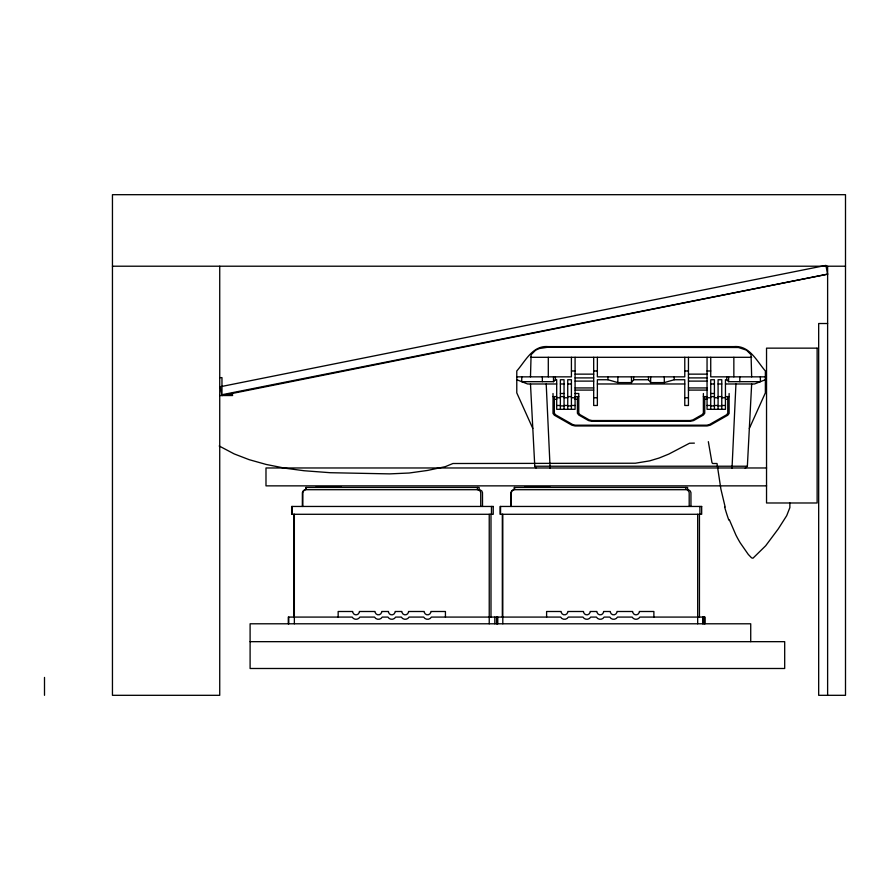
<?xml version="1.0" encoding="UTF-8"?>
<svg xmlns="http://www.w3.org/2000/svg" width="890" height="890" viewBox="0 0 890 890"><rect width="100%" height="100%" fill="white"/><g stroke="black" fill="none" stroke-linecap="round" stroke-linejoin="round"><path stroke-width="1.33" d="M735.941 383.979L732.014 468.34M745.219 468.34L747.366 466.226L751.661 383.979M530.485 376.848L531.096 354.676L535.702 350.126L539.396 348.524L548.296 347.156L738.455 347.501L746.443 350.126L751.049 354.676L751.661 376.848M749.336 428.479L765.367 392.868L765.367 370.985C756.711 361.106 749.547 345.164 733.85 346.611L548.296 346.611C532.598 345.164 525.434 361.106 516.779 370.985L516.779 392.868L532.81 428.479M593.686 357.302L593.686 405.484L597.368 405.484L597.368 379.741L607.926 379.741L617.849 382.589L631.477 382.589L633.635 379.741L633.635 376.848M521.751 376.848L521.751 381.676L553.513 381.676L555.416 379.741L555.416 376.848M765.367 379.741L754.52 383.979L725.45 383.979M304.825 489.8L303.323 490.668L302.377 492.615L302.344 506.455M305.315 489.8L303.801 490.668L302.856 492.615L302.834 506.455M513.285 489.8L511.772 490.668L510.827 492.615L510.804 506.455M513.764 489.8L511.961 491.002L511.305 492.615L511.283 506.455M648.499 376.848L648.499 379.741L650.668 382.589L664.296 382.589L674.22 379.741L684.777 379.741L684.777 405.484L688.448 405.484L688.448 357.302M221.966 395.527L827.622 274.165L825.864 265.398L220.208 386.761L221.966 395.527L221.966 377.638L219.73 377.638M827.622 274.165L221.966 394.737L232.568 394.737L232.568 395.527L219.73 395.527M708.34 441.663L711.911 462.311A98.957 6.063 -90 0 0 712.912 463.512L717.006 463.512L720.889 489.077L725.15 506.989M694.378 443.131L689.561 443.22L668.824 454.067L659.156 458.016L649.611 460.875L635.327 463.223L452.932 463.512L445.211 466.683L427.456 470.454L409.155 473.013L389.653 473.88L330.268 472.712L304.057 470.732L284.778 468.162L266.243 464.469L249.144 459.663L234.204 453.922L219.196 446.001M112.451 266.21L845.5 266.21M827.622 323.515L818.678 323.515L818.678 695.312L845.5 695.312L845.5 194.688L112.451 194.688L112.451 695.312L219.73 695.312L219.73 266.21M530.485 357.302L751.661 357.302M571.413 370.985L575.085 370.985M593.686 370.985L597.368 370.985M684.777 370.985L688.448 370.985M707.049 370.985L710.732 370.985M575.085 374.145L593.686 374.145M688.448 374.145L707.049 374.145M516.779 376.848L571.413 376.848L571.413 357.302M765.367 376.848L710.732 376.848L710.732 357.302M575.085 377.905L593.686 377.905M688.448 377.905L707.049 377.905M555.416 379.741L556.695 379.741L556.695 409.322L575.085 409.322L575.085 357.302M633.635 379.741L648.499 379.741M760.383 376.848L760.383 381.676L728.621 381.676L726.73 379.741L725.45 379.741L725.45 409.322L707.049 409.322L707.049 357.302M575.085 381.109L593.686 381.109M688.448 381.109L707.049 381.109M556.695 383.979L527.614 383.979L516.779 379.741M560.377 383.979L564.049 383.979M567.731 383.979L571.413 383.979M597.368 383.979L684.777 383.979M710.732 383.979L714.414 383.979M718.085 383.979L721.768 383.979M575.085 387.94L593.686 387.94M688.448 387.94L707.049 387.94M575.085 390.087L593.686 390.087M688.448 390.087L707.049 390.087M560.377 393.502L564.049 393.502M575.085 393.502L578.767 393.502L578.767 413.027L579.846 414.551L589.236 419.891L591.961 420.536L690.184 420.536L692.91 419.891L702.299 414.551L703.378 413.027L703.378 393.502M710.732 393.502L714.414 393.502M553.013 396.606L556.695 396.606M560.377 396.606L564.049 396.606M567.731 396.606L571.413 396.606M575.085 396.606L578.767 396.606M703.378 396.606L707.049 396.606M710.732 396.606L714.414 396.606M718.085 396.606L721.768 396.606M725.45 396.606L729.121 396.606M556.695 397.752L560.377 397.752M564.049 397.752L567.731 397.752M571.413 397.752L575.085 397.752M593.686 397.752L597.368 397.752M684.777 397.752L688.448 397.752M707.049 397.752L710.732 397.752M714.414 397.752L718.085 397.752M721.768 397.752L725.45 397.752M554.37 399.332L556.695 399.332M575.085 399.332L577.41 399.332M704.735 399.332L707.049 399.332M725.45 399.332L727.764 399.332M556.695 405.484L560.377 405.484M564.049 405.484L567.731 405.484M571.413 405.484L575.085 405.484M707.049 405.484L710.732 405.484M714.414 405.484L718.085 405.484M721.768 405.484L725.45 405.484M560.377 405.907L564.049 405.907M567.731 405.907L571.413 405.907M710.732 405.907L714.414 405.907M718.085 405.907L721.768 405.907M530.485 383.979L534.779 466.226L747.366 466.226M766.602 467.973L265.988 467.973L265.988 485.862L766.602 485.862M316.206 486.863L341.326 486.863M524.666 486.863L549.775 486.863M317.83 487.264L339.713 487.264M526.279 487.264L548.162 487.264M250.101 641.668L784.691 641.668L784.691 668.49L250.101 668.49L250.101 623.79L750.726 623.79L750.726 641.668M688.482 489.8L690.284 491.002L690.94 492.615L690.963 506.455M686.724 489.8L688.526 491.002L689.183 492.615L689.205 506.455M480.033 489.8L481.835 491.002L482.491 492.615L482.514 506.455M478.275 489.8L480.077 491.002L480.734 492.615L480.756 506.455M536.036 467.951L534.779 466.226M729.399 519.894L735.897 535.001A134.98 124.478 -40.5 0 0 740.246 542.867L748.268 554.414L751.56 557.852L752.94 558.23L765.678 545.77L778.272 528.883L786.693 515.677L789.864 507.611L789.864 502.984M550.131 468.34L546.204 383.979M827.622 266.21L827.622 695.312M739.801 376.848L739.801 381.676M733.85 357.302L733.85 376.848M729.121 393.502L729.121 413.438L727.798 415.196L710.198 425.22L707.038 425.965L575.107 425.965L571.947 425.22L554.337 415.196L553.013 413.438L553.013 393.502M728.621 376.848L728.621 381.676M727.764 396.606L727.764 413.205L726.685 414.729L709.452 424.541L706.727 425.186L575.407 425.186L572.693 424.541L555.449 414.729L554.37 413.205L554.37 396.606M726.73 376.848L726.73 379.741M721.768 409.322L721.768 379.741L718.085 379.741L718.085 409.322M714.414 409.322L714.414 379.741L710.732 379.741L710.732 409.322M705.025 623.79L705.025 617.082L639.877 617.082A4.472 4.472 0 0 1 632.134 617.082L617.527 617.082A4.472 4.472 0 0 1 609.784 617.082L604.121 617.082A4.472 4.472 0 0 1 596.378 617.082L590.704 617.082A4.472 4.472 0 0 1 582.961 617.082L568.354 617.082A4.472 4.472 0 0 1 560.611 617.082L431.428 617.082A4.472 4.472 0 0 1 423.685 617.082L409.077 617.082A4.472 4.472 0 0 1 401.334 617.082L395.661 617.082A4.472 4.472 0 0 1 387.929 617.082L382.255 617.082A4.472 4.472 0 0 1 374.512 617.082L359.905 617.082A4.472 4.472 0 0 1 352.162 617.082L288.282 617.082L288.282 623.79M704.735 396.606L704.735 413.249L703.412 415.007L693.655 420.558L690.484 421.315L591.65 421.315L588.49 420.558L578.734 415.007L577.41 413.249L577.41 396.606M704.468 617.082L704.468 623.79M703.278 617.082L703.278 623.79M702.711 617.082L702.711 623.79M699.918 506.455L699.918 514.287M699.44 514.287L699.44 617.082M697.682 514.287L697.682 623.79M687.614 489.7L687.614 487.464L514.153 487.464L514.153 489.7M685.856 487.464L685.856 489.7L514.631 489.7L514.631 487.464M684.777 357.302L684.777 376.848L597.368 376.848L597.368 357.302M674.22 376.848L674.22 379.741M664.296 376.848L664.296 382.589M653.883 617.082L653.883 611.497L639.354 611.497L639.243 612.365A3.349 3.349 0 0 1 632.768 612.365L632.656 611.497L617.004 611.497L616.892 612.365A3.349 3.349 0 0 1 610.418 612.365L610.306 611.497L603.598 611.497L603.487 612.365A3.349 3.349 0 0 1 597.012 612.365L596.89 611.497L590.192 611.497L590.07 612.365A3.349 3.349 0 0 1 583.595 612.365L583.484 611.497L567.842 611.497L567.72 612.365A3.349 3.349 0 0 1 561.245 612.365L561.134 611.497L546.605 611.497L546.605 617.082M650.668 376.848L650.668 382.589M631.477 376.848L631.477 382.589M617.849 376.848L617.849 382.589M607.926 376.848L607.926 379.741M571.413 409.322L571.413 379.741L567.731 379.741L567.731 409.322M564.049 409.322L564.049 379.741L560.377 379.741L560.377 409.322M553.513 376.848L553.513 381.676M548.296 357.302L548.296 376.848M542.344 376.848L542.344 381.676M502.805 514.287L502.805 623.79M502.327 514.287L502.327 617.082M500.569 506.455L500.569 514.287M497.777 617.082L497.777 623.79M497.221 617.082L497.221 623.79M496.576 617.082L496.576 623.79M494.818 617.082L494.818 623.79M491.469 506.455L491.469 514.287M490.991 514.287L490.991 617.082M489.233 514.287L489.233 623.79M477.407 487.464L477.407 489.7M445.434 617.082L445.434 611.497L430.905 611.497L430.793 612.365A3.349 3.349 0 0 1 424.319 612.365L424.196 611.497L408.555 611.497L408.443 612.365A3.349 3.349 0 0 1 401.969 612.365L401.857 611.497L395.149 611.497L395.038 612.365A3.349 3.349 0 0 1 388.552 612.365L388.441 611.497L381.743 611.497L381.621 612.365A3.349 3.349 0 0 1 375.146 612.365L375.035 611.497L359.393 611.497L359.271 612.365A3.349 3.349 0 0 1 352.796 612.365L352.685 611.497L338.156 611.497L338.156 617.082M306.182 487.464L306.182 489.7L479.165 489.7L479.165 487.464L305.704 487.464L305.704 489.7M294.356 514.287L294.356 623.79M293.867 514.287L293.867 617.082M292.12 506.455L292.12 514.287M288.772 617.082L288.772 623.79M44.5 677.423L44.5 695.312M728.81 520.072A217.972 198.637 -1.2 0 1 724.671 507.1M817.131 348.146L766.535 348.146L766.535 502.984L817.131 502.984L817.131 348.146M493.227 506.455L291.642 506.455L291.642 514.287L493.227 514.287L493.227 506.455M701.676 506.455L500.091 506.455L500.091 514.287L701.676 514.287L701.676 506.455"/></g></svg>
